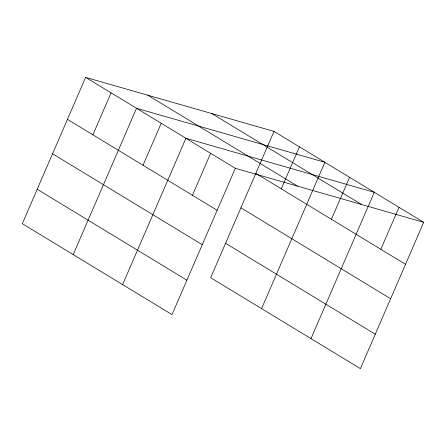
<?xml version="1.0" encoding="UTF-8"?>
<svg xmlns="http://www.w3.org/2000/svg" width="446" height="446" viewBox="0 0 446 446"><rect width="100%" height="100%" fill="white"/><g stroke="black" fill="none" stroke-linecap="round" stroke-linejoin="round"><path stroke-width="0.67" d="M85.615 77.37L22.3 223.686L172.005 314.608L235.326 168.293L85.615 77.37L273.995 131.392L423.7 222.314L360.385 368.63L210.674 277.707L273.995 131.392M92.896 134.815L111.071 92.824M73.2 254.599L136.521 108.283L324.894 162.305L261.573 308.621M143.049 165.271L161.218 123.286M122.605 284.604L185.921 138.288L374.294 192.31L310.979 338.625M192.455 195.276L210.624 153.29M281.275 188.836L299.444 146.845M331.423 219.298L349.597 177.307M380.828 249.297L398.997 207.312M235.326 168.293L423.7 222.314M211.828 113.563L361.533 204.485M147.782 95.193L297.488 186.116M255.826 173.382L405.531 264.3M240.924 207.808L390.629 298.731M67.446 119.355L217.152 210.278M225.576 243.282L375.281 334.205M52.55 153.786L202.255 244.709M37.196 189.26L186.907 280.183"/></g></svg>
